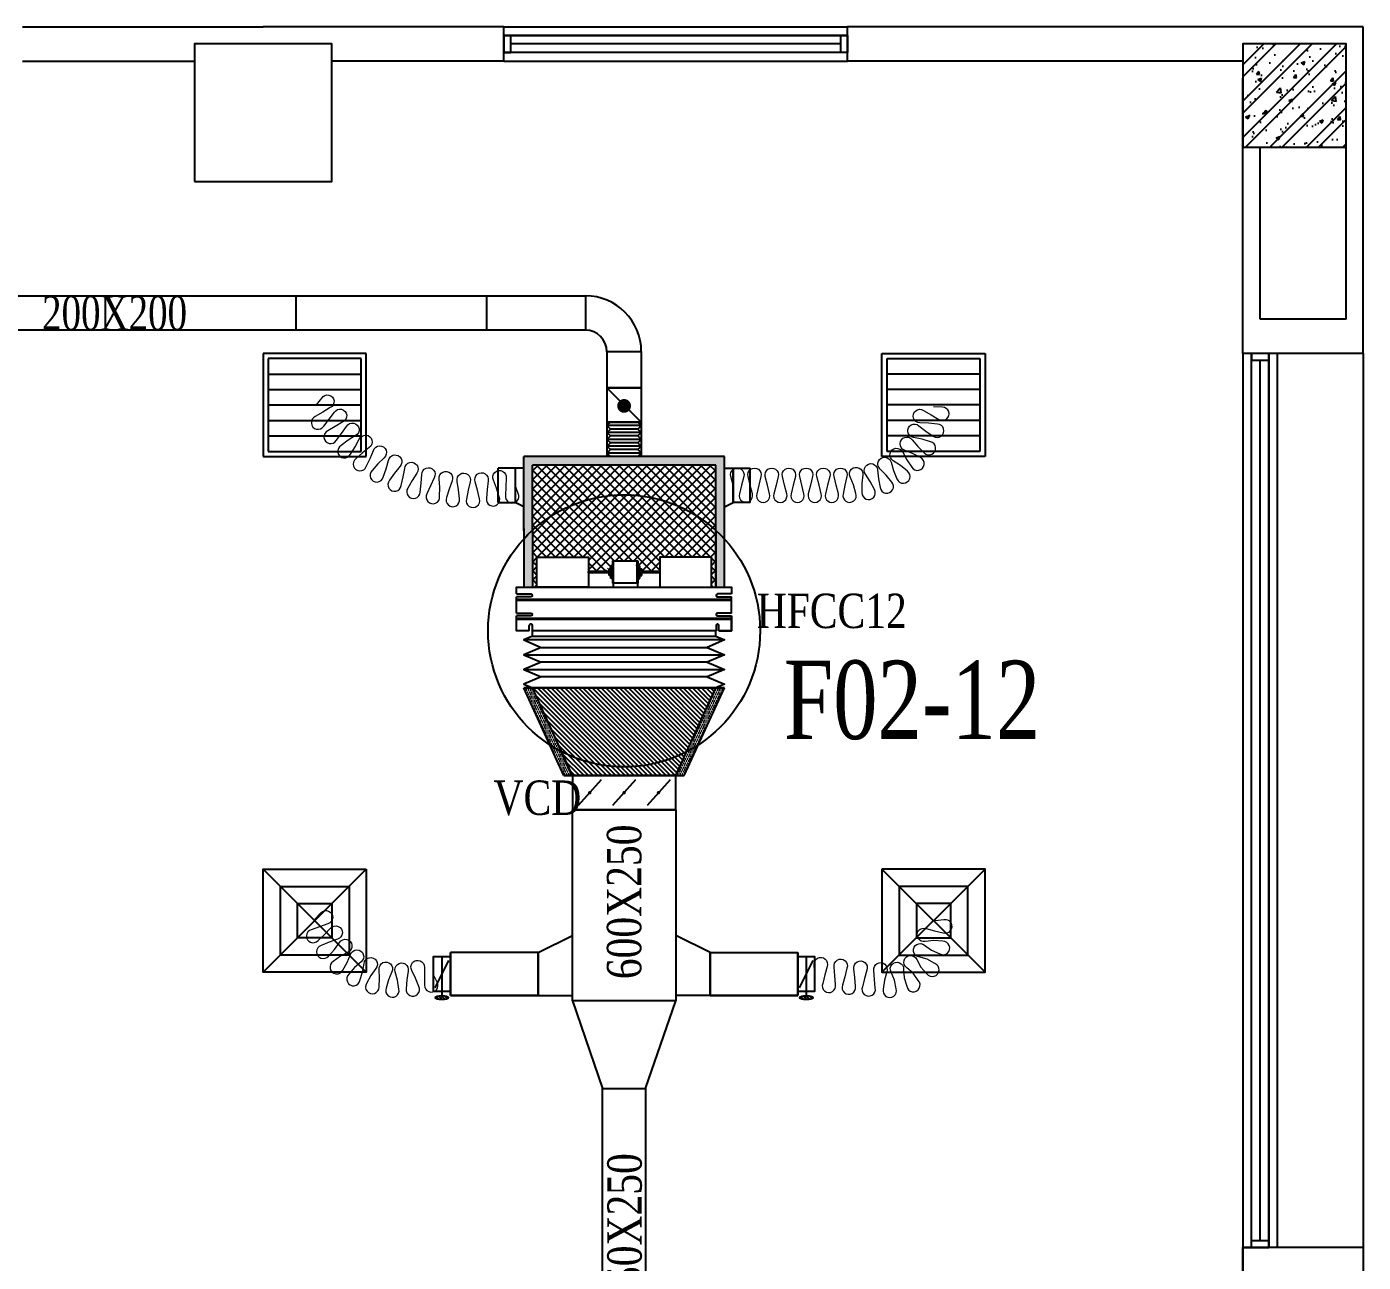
# Model space of a CAD drawing. Header units: metres. Extents: x 352651 to 1421851, y -87441 to -24441.
# Drawn here: x 495603 to 503378, y -63546 to -56360 of the extents above; entities that cross this region are included whole.
import ezdxf
from ezdxf.enums import TextEntityAlignment as Align

# ---------------------------------------------------------------- set-up
doc = ezdxf.new("R2010")
doc.units = ezdxf.units.M
doc.header["$LTSCALE"] = 300
doc.header["$MEASUREMENT"] = 0
for name, color, linetype in [('bat noi mem', 4, 'CONTINUOUS'), ('CUA', 8, 'CONTINUOUS'), ('CUAGIO', 2, 'CONTINUOUS'), ('KT', 1, 'CONTINUOUS'), ('NOITHAT', 145, 'CONTINUOUS'), ('THAY', 9, 'CONTINUOUS'), ('thiet bi', 11, 'CONTINUOUS'), ('TUONG', 7, 'CONTINUOUS'), ('vach', 6, 'CONTINUOUS')]:
    doc.layers.add(name, color=color, linetype=linetype)
doc.layers.add('noi mem', color=5, linetype='BATTING', lineweight=0)
doc.styles.add('PHU', font='vntimeh.shx', dxfattribs={"width": 0.8})
doc.styles.add('ROMANS', font='romans.shx', dxfattribs={"width": 0.75, "bigfont": 'romancvn.shx'})
doc.linetypes.add('BATTING', pattern='A,0.0001,-0.1,[134,ltypeshp.shx,S=0.1,R=0,X=-0.1,Y=0],-0.2,[134,ltypeshp.shx,S=0.1,R=180,X=0.1,Y=0],-0.1', length=0.4001)
pattern_1 = [(0, (37891.959, 225070.068), (6.25, -12.5), [0, -12.5])]

# ---------------------------------------------------------------- blocks, each defined once
blk = doc.blocks.new('SAD')
at = {"layer": 'CUAGIO', "color": 8}
for p, q in [((-300, -300), (300, 300)), ((300, -300), (-300, 300))]:
    blk.add_line(p, q, dxfattribs=at)
at = {"layer": 'CUAGIO'}
blk.add_lwpolyline([(300, -300), (300, 300), (-300, 300), (-300, -300)], close=True, dxfattribs=at)
at = {"layer": 'CUAGIO', "color": 8}
for points in [[(200, -200), (200, 200), (-200, 200), (-200, -200)], [(100, -100), (100, 100), (-100, 100), (-100, -100)]]:
    blk.add_lwpolyline(points, close=True, dxfattribs=at)
blk = doc.blocks.new('SAG')
at = {"layer": 'CUAGIO'}
for p, q in [((-300, 300), (-300, -300)), ((300, 300), (-300, 300)), ((300, -300), (300, 300)), ((-300, -300), (300, -300))]:
    blk.add_line(p, q, dxfattribs=at)
at = {"layer": 'CUAGIO', "color": 8}
for p, q in [((-270, 270), (-270, -270)), ((270, 270), (-270, 270)), ((-180, -270), (-180, 270)), ((-90, -270), (-90, 270)), ((0, -270), (0, 270)), ((90, -270), (90, 270)), ((180, -270), (180, 270)), ((270, -270), (270, 270)), ((-270, -270), (270, -270))]:
    blk.add_line(p, q, dxfattribs=at)
blk = doc.blocks.new('cot1')
at = {"layer": 'vach'}
blk.add_lwpolyline([(-400, -400), (400, -400), (400, 400), (-400, 400)], close=True, dxfattribs=at)
blk = doc.blocks.new('1-van gio D200')
at = {"layer": 'CUAGIO'}
h = blk.add_hatch(dxfattribs=at)
h.set_pattern_fill('ANSI31', color=256, scale=100, style=0)
edge = h.paths.add_edge_path()
edge.add_ellipse((486127, -58494), major_axis=(-38.1, 0), ratio=0.310482, start_angle=0, end_angle=360, ccw=False)
for p, q in [((486167, -58437.3), (486087.1, -58277.5)), ((486127, -58257.4), (486127, -58494))]:
    blk.add_line(p, q, dxfattribs=at)
at = {"layer": 'CUAGIO', "const_width": 3}
for points in [[(486127, -58457.4), (486177, -58457.4), (486177, -58257.4), (486077, -58257.4), (486077, -58457.4), (486127, -58457.4)], [(486167, -58437.3), (486087.1, -58277.5)], [(486127, -58257.4), (486127, -58494)]]:
    blk.add_lwpolyline(points, dxfattribs=at)
at = {"layer": 'CUAGIO'}
blk.add_lwpolyline([(486177, -58457.4), (486077, -58457.4), (486077, -58257.4), (486177, -58257.4)], close=True, dxfattribs=at)
at = {"layer": 'CUAGIO', "const_width": 5.35}
blk.add_lwpolyline([(486130.7, -58357.4, -1), (486123.3, -58357.4, -1)], format="xyb", close=True, dxfattribs=at)
at = {"layer": 'CUAGIO', "extrusion": (0, 0, -1)}
blk.add_ellipse((486127, -58494), major_axis=(-38.1, 0), ratio=0.310482, start_param=-1.570796, end_param=4.712389, dxfattribs=at)
blk = doc.blocks.new('bac noi mem')
at = {"layer": 'bat noi mem'}
for p, q in [((493886.7, -64673), (493866.7, -64693)), ((494046.7, -64673), (493886.7, -64673)), ((494046.7, -64673), (494066.7, -64693)), ((494066.7, -64693), (493866.7, -64693)), ((493866.7, -64693), (493886.7, -64713)), ((493886.7, -64713), (493866.7, -64733)), ((494066.7, -64733), (493866.7, -64733)), ((493866.7, -64733), (493886.7, -64753)), ((493886.7, -64753), (493866.7, -64773)), ((494046.7, -64713), (493886.7, -64713)), ((494046.7, -64753), (493886.7, -64753)), ((494066.7, -64693), (494046.7, -64713)), ((494046.7, -64713), (494066.7, -64733)), ((494066.7, -64733), (494046.7, -64753)), ((494046.7, -64753), (494066.7, -64773)), ((494066.7, -64773), (493866.7, -64773)), ((493866.7, -64773), (493886.7, -64793)), ((493886.7, -64793), (493866.7, -64813)), ((494066.7, -64813), (493866.7, -64813)), ((493866.7, -64813), (493886.7, -64833)), ((493886.7, -64833), (493866.7, -64853)), ((494046.7, -64793), (493886.7, -64793)), ((494046.7, -64833), (493886.7, -64833)), ((494066.7, -64773), (494046.7, -64793)), ((494046.7, -64793), (494066.7, -64813)), ((494066.7, -64813), (494046.7, -64833)), ((494046.7, -64833), (494066.7, -64853)), ((494066.7, -64853), (493866.7, -64853)), ((493866.7, -64853), (493886.7, -64873)), ((494046.7, -64873), (493886.7, -64873)), ((494066.7, -64853), (494046.7, -64873))]:
    blk.add_line(p, q, dxfattribs=at)

msp = doc.modelspace()

# ---------------------------------------------------------------- hatches: boundary and pattern name
at = {"layer": 'CUAGIO'}
h = msp.add_hatch(dxfattribs=at)
h.set_pattern_fill('DOTS', color=2, scale=200, style=0)
h.set_pattern_definition([(0, (-52015.349, -116345.043), (6.25, -12.5), [0, -12.5])])
h.paths.add_polyline_path([(499661.9, -59619.6), (499611.9, -59619.6), (499611.9, -58909.6), (498544.9, -58909.6), (498544.9, -59292.2), (498544.9, -59619.6), (498494.9, -59619.6), (498494.9, -59277.2), (498494.9, -58859.6), (499661.9, -58859.6)])
at = {"layer": 'CUAGIO', "ltscale": 1.5}
h = msp.add_hatch(dxfattribs=at)
h.set_pattern_fill('ANSI37', color=9, scale=300, angle=180, style=0)
h.set_pattern_definition([(225, (966456.85, -105769.2), (26.5165043, -26.5165043), []), (315, (966456.85, -105769.2), (26.5165043, 26.5165043), [])])
h.paths.add_polyline_path([(498544.9, -58909.6), (498544.9, -59619.6), (498571, -59619.6), (498571, -59444.6), (498871, -59444.6), (498871, -59527.5), (498976.2, -59527.5), (498976.2, -59511.9), (498986.8, -59511.9), (498986.8, -59496.1), (498996.7, -59496.1), (498996.7, -59471.1, -1), (499003.1, -59469), (499139.3, -59469, -1), (499145.8, -59471.1), (499145.8, -59496.1), (499155.7, -59496.1), (499155.7, -59511.9), (499166.2, -59511.9), (499166.2, -59527.5), (499285.9, -59527.5), (499285.9, -59444.6), (499585.9, -59444.6), (499585.9, -59619.6), (499611.9, -59619.6), (499611.9, -59277.2), (499611.9, -58909.6)])
at = {"layer": 'CUAGIO'}
h = msp.add_hatch(dxfattribs=at)
h.set_pattern_fill('DOTS', color=256, scale=200, style=0)
h.set_pattern_definition(pattern_1)
h.paths.add_polyline_path([(498544.9, -60205.1), (498494.9, -60205.1), (498728.4, -60715.1), (498778.4, -60715.1)])
h = msp.add_hatch(dxfattribs=at)
h.set_pattern_fill('ANSI31', color=256, scale=150, style=0)
h.set_pattern_definition([(315, (-178200, -123719.133), (-13.25825215, -13.25825215), [])])
h.paths.add_polyline_path([(499378.4, -60715.1), (498778.4, -60715.1), (498544.9, -60205.1), (499611.9, -60205.1)])
h = msp.add_hatch(dxfattribs=at)
h.set_pattern_fill('DOTS', color=256, scale=200, style=0)
h.set_pattern_definition(pattern_1)
h.paths.add_polyline_path([(499378.4, -60715.1), (499428.4, -60715.1), (499661.9, -60205.1), (499611.9, -60205.1)])
at = {"layer": 'NOITHAT', "linetype": 'Continuous'}
h = msp.add_hatch(dxfattribs=at)
h.set_pattern_fill('ANSI32,_O', color=256, scale=400)
h.set_pattern_definition([(45, (133081.04, -369750.56), (-106.066017, 106.066017), []), (45, (133151.75, -369750.56), (-106.066017, 106.066017), [])])
h.paths.add_polyline_path([(502978.4, -56859.6), (502978.4, -56459.6), (502678.4, -56459.6), (502678.4, -56859.6)])
h.paths.add_polyline_path([(503278.4, -56859.6), (503278.4, -56459.6), (502978.4, -56459.6), (502978.4, -56859.6)])
h.paths.add_polyline_path([(502978.4, -56859.6), (502978.4, -57059.6), (503278.4, -57059.6), (503278.4, -56859.6)])
h.paths.add_polyline_path([(502978.4, -57059.6), (502978.4, -56859.6), (502678.4, -56859.6), (502678.4, -57059.6)])
h = msp.add_hatch(dxfattribs=at)
h.set_pattern_fill('AR-CONC,_O', color=256, scale=30)
h.set_pattern_definition([(50, (133081.04, -369750.56), (215.178055, -18.82564), [22.5, -247.5]), (355, (133081.04, -369750.56), (-41.6254, 225.65764), [18, -198]), (100.4514, (133098.97, -369752.12), (173.552815, 206.83186), [19.12206, -210.34263]), (46.1842, (133081.04, -369690.56), (320.17231, -49.6557), [33.75, -371.25]), (96.6356, (133107.72, -369694.7), (280.39881, 292.23536), [28.68309, -315.5139]), (351.1842, (133081.04, -369690.56), (280.39858, 292.23558), [27, -297]), (21, (133111.04, -369705.56), (179.072116, -120.78567), [22.5, -247.5]), (326, (133111.04, -369705.56), (72.9946, 217.54501), [18, -198]), (71.4514, (133125.96, -369715.62), (252.06679, 96.75915), [19.12206, -210.34263]), (37.5, (133081.04, -369750.556), (3.647957, 99.868156), [0, -195.6, 0, -201, 0, -198.75]), (7.5, (133081.04, -369750.56), (78.920861, 118.323514), [0, -114.6, 0, -191.1, 0, -75.75]), (327.5, (133014.14, -369750.556), (160.146731, -6.766462), [0, -75, 0, -234, 0, -310.5]), (317.5, (132984.14, -369750.56), (174.95585, 30.031495), [0, -97.5, 0, -155.4, 0, -220.5])])
h.paths.add_polyline_path([(502978.4, -56859.6), (502978.4, -56459.6), (502678.4, -56459.6), (502678.4, -56859.6)])
h.paths.add_polyline_path([(503278.4, -56859.6), (503278.4, -56459.6), (502978.4, -56459.6), (502978.4, -56859.6)])
h.paths.add_polyline_path([(502978.4, -56859.6), (502978.4, -57059.6), (503278.4, -57059.6), (503278.4, -56859.6)])
h.paths.add_polyline_path([(502978.4, -57059.6), (502978.4, -56859.6), (502678.4, -56859.6), (502678.4, -57059.6)])

# ---------------------------------------------------------------- linework, layer by layer
at = {"layer": 'bat noi mem'}
for p, q in [((499661.9, -59926.5), (498494.9, -59926.5)), ((498494.9, -60012.2), (499661.9, -60012.2)), ((498594.9, -59969.4), (499561.9, -59969.4)), ((498494.9, -60097.9), (499661.9, -60097.9)), ((499561.9, -60055.1), (498594.9, -60055.1)), ((499561.9, -60140.8), (498594.9, -60140.8)), ((498544.9, -60205.1), (499611.9, -60205.1)), ((499611.9, -60205.1), (498544.9, -60205.1))]:
    msp.add_line(p, q, dxfattribs=at)
for points in [[(498544.9, -59905.1), (498494.9, -59926.5), (498594.9, -59969.4), (498494.9, -60012.2), (498594.9, -60055.1), (498494.9, -60097.9), (498594.9, -60140.8), (498494.9, -60183.6), (498544.9, -60205.1)], [(499611.9, -59905.1), (499661.9, -59926.5), (499561.9, -59969.4), (499661.9, -60012.2), (499561.9, -60055.1), (499661.9, -60097.9), (499561.9, -60140.8), (499661.9, -60183.6), (499611.9, -60205.1)]]:
    msp.add_lwpolyline(points, dxfattribs=at)
at = {"layer": 'CUA', "linetype": 'Continuous'}
for p, q in [((498378.4, -56409.6), (500378.4, -56409.6)), ((500378.4, -56409.6), (498378.4, -56409.6)), ((500378.4, -56509.6), (498378.4, -56509.6)), ((500338.4, -56459.6), (498418.4, -56459.6)), ((502728.4, -63459.6), (502728.4, -58259.6)), ((502778.4, -63419.6), (502778.4, -58299.6)), ((502828.4, -58259.6), (502828.4, -63459.6)), ((502828.4, -63459.6), (502828.4, -58259.6))]:
    msp.add_line(p, q, dxfattribs=at)
for points in [[(498378.4, -56509.6), (498418.4, -56509.6), (498418.4, -56409.6), (498378.4, -56409.6)], [(500378.4, -56509.6), (500338.4, -56509.6), (500338.4, -56409.6), (500378.4, -56409.6)], [(502728.4, -58259.6), (502728.4, -58299.6), (502828.4, -58299.6), (502828.4, -58259.6)], [(502728.4, -63459.6), (502728.4, -63419.6), (502828.4, -63419.6), (502828.4, -63459.6)]]:
    msp.add_lwpolyline(points, close=True, dxfattribs=at)
at = {"layer": 'CUAGIO'}
for p, q in [((492728.4, -57924.8), (498853.4, -57924.8)), ((496058.4, -57924.8), (496058.4, -58124.8)), ((497168.4, -57924.8), (497168.4, -58124.8)), ((498278.4, -57924.8), (498278.4, -58124.8)), ((498853.4, -57924.8), (498853.4, -58124.8)), ((498853.4, -58124.8), (487878.4, -58124.8)), ((498978.4, -58249.8), (498978.4, -58859.6)), ((499178.4, -58249.8), (498978.4, -58249.8)), ((499178.4, -58249.5), (499178.4, -58859.6)), ((498978.4, -58459.8), (499178.4, -58459.5)), ((499178.4, -58459.6), (498978.4, -58459.6)), ((499178.4, -58659.6), (498978.4, -58459.6)), ((498978.4, -58459.6), (499178.4, -58459.6)), ((498978.4, -58659.6), (499178.4, -58659.6)), ((499178.4, -58659.6), (498978.4, -58659.6)), ((498494.9, -59292.2), (498494.9, -58859.6)), ((498345.2, -59126.6), (498345.2, -58926.6)), ((498444.9, -58926.6), (498345.2, -58926.6)), ((498444.9, -58926.6), (498444.9, -59126.6)), ((498444.9, -58926.6), (498444.9, -59126.6)), ((498444.9, -58926.6), (498444.9, -59126.6)), ((498544.9, -59292.2), (498544.9, -58909.6)), ((499611.9, -59292.2), (499611.9, -58911.4)), ((499711.9, -59126.6), (499711.9, -58926.6)), ((499711.9, -58926.6), (499711.9, -59126.6)), ((499711.9, -58926.6), (499711.9, -59126.6)), ((499711.9, -58926.6), (499811.6, -58926.6)), ((499811.6, -59126.6), (499811.6, -58926.6)), ((498494.9, -59277.2), (498494.9, -59619.6)), ((498544.9, -59277.2), (498544.9, -59619.6)), ((499611.9, -59292.2), (499611.9, -59619.6)), ((499661.9, -60205.1), (498494.9, -60205.1)), ((498728.4, -60715.1), (498494.9, -60205.1)), ((498494.9, -60205.1), (499661.9, -60205.1)), ((498544.9, -60205.1), (499611.9, -60205.1)), ((499611.9, -60205.1), (498544.9, -60205.1)), ((498778.4, -60715.1), (498544.9, -60205.1)), ((499378.4, -60715.1), (499611.9, -60205.1)), ((499428.4, -60715.1), (499661.9, -60205.1)), ((498778.4, -60715.1), (498728.4, -60715.1)), ((498728.4, -60715.1), (499428.4, -60715.1)), ((498778.4, -60715.1), (498728.4, -60715.1)), ((499378.4, -60715.1), (499428.4, -60715.1)), ((499378.4, -60715.1), (499428.4, -60715.1)), ((498945.4, -60740.8), (498811.5, -60889.4)), ((499145.4, -60740.8), (499011.5, -60889.4)), ((499345.4, -60740.8), (499211.5, -60889.4)), ((499378.4, -60915.1), (498778.4, -60915.1)), ((498578.4, -61745.2), (498778.4, -61645.2)), ((499578.4, -61745.2), (499378.4, -61645.2)), ((498578.4, -61745.2), (498068.4, -61745.2)), ((498068.4, -61745.2), (498068.4, -61995.2)), ((498068.4, -61995.2), (498068.4, -61745.2)), ((498578.4, -61995.2), (498578.4, -61745.2)), ((498578.4, -61995.2), (498578.4, -61745.2)), ((498578.4, -61745.2), (498578.4, -61995.2)), ((498578.4, -61745.2), (498578.4, -61995.2)), ((499578.4, -61995.2), (499578.4, -61745.2)), ((499578.4, -61995.2), (499578.4, -61745.2)), ((499578.4, -61745.2), (499578.4, -61995.2)), ((499578.4, -61745.2), (500088.4, -61745.2)), ((499578.4, -61745.2), (499578.4, -61995.2)), ((500088.4, -61745.2), (500088.4, -61995.2)), ((500088.4, -61995.2), (500088.4, -61745.2)), ((498068.4, -61995.2), (498778.4, -61995.2)), ((498578.4, -61995.2), (498068.4, -61995.2)), ((500088.4, -61995.2), (499378.4, -61995.2)), ((499578.4, -61995.2), (500088.4, -61995.2)), ((498953.4, -63645.1), (498953.4, -62535.1)), ((499203.4, -62535.1), (499203.4, -63645.1))]:
    msp.add_line(p, q, dxfattribs=at)
at = {"layer": 'CUAGIO', "color": 2}
for p, q in [((498978.4, -58459.6), (499178.4, -58459.6)), ((499661.9, -58859.6), (498494.9, -58859.6)), ((499661.9, -59619.6), (499661.9, -58859.6)), ((499611.9, -58909.6), (498544.9, -58909.6)), ((499611.9, -59619.6), (499611.9, -58909.6)), ((498778.4, -62025.1), (498778.4, -60915.1)), ((499378.4, -60915.1), (499378.4, -62025.1)), ((499378.4, -62025.1), (498778.4, -62025.1)), ((498778.4, -62025.1), (498953.4, -62535.1)), ((499203.4, -62535.1), (499378.4, -62025.1)), ((498953.4, -62535.1), (499203.4, -62535.1))]:
    msp.add_line(p, q, dxfattribs=at)
at = {"layer": 'CUAGIO'}
for points, const_width in [([(499098.4, -58565.1, 1), (499058.4, -58565.1, 1)], 40), ([(498873.4, -60815.1, -1), (498883.4, -60815.1, -1)], 10), ([(499073.4, -60815.1, -1), (499083.4, -60815.1, -1)], 10), ([(499273.4, -60815.1, -1), (499283.4, -60815.1, -1)], 10)]:
    msp.add_lwpolyline(points, format="xyb", close=True, dxfattribs=dict(at, const_width=const_width))
for points in [[(498494.9, -58926.6), (498444.9, -58926.6)], [(499661.9, -58926.6), (499711.9, -58926.6)], [(498345.2, -59126.6), (498444.9, -59126.6)], [(498494.9, -59151.8), (498444.9, -59126.6)], [(499661.9, -59151.8), (499711.9, -59126.6)], [(499811.6, -59126.6), (499711.9, -59126.6)]]:
    msp.add_lwpolyline(points, dxfattribs=at)
msp.add_lwpolyline([(498778.4, -60915.1), (499378.4, -60915.1), (499378.4, -60715.1), (498778.4, -60715.1)], close=True, dxfattribs=at)
for radius in [325, 125]:
    msp.add_arc((498853.4, -58249.8), radius, 360, 90, dxfattribs=at)
at = {"layer": 'KT', "ltscale": 1.5}
msp.add_circle((499078.4, -59873.6), 791.4, dxfattribs=at)
at = {"layer": 'noi mem', "ltscale": 1.5}
for points in [[(497288.4, -58559.6), (497319.4, -58519.1, -1.333333), (497369, -58575.3), (497325, -58601), (497281, -58626.7, 1.333333), (497330.7, -58683), (497361.7, -58642.5), (497392.6, -58602, -1.333333), (497442.3, -58658.2), (497398.3, -58683.9), (497354.3, -58709.8, 1.333333), (497404, -58765.9), (497435, -58725.3), (497463.9, -58683.9, -1.333333), (497515.9, -58738), (497473.2, -58765.2), (497431.6, -58795.3, 1.333333), (497486.5, -58846.5), (497513.6, -58803), (497537.9, -58758.6, -1.333333), (497595.5, -58806.7), (497556.1, -58838.5), (497518, -58872.9, 1.333333), (497578.1, -58917.8), (497600.4, -58871.6), (497619.6, -58824.8, -1.333333), (497682.1, -58866.3), (497646.4, -58902.2), (497612.3, -58940.6, 1.333333), (497677, -58978.7), (497694.1, -58930.3), (497708.1, -58881.7, -1.333333), (497774.7, -58916.1), (497743.2, -58955.7), (497713.5, -58997.6, 1.333333), (497781.9, -59028.3), (497793.6, -58978.3), (497802.3, -58928.5, -1.333333), (497872.2, -58955.5), (497845.2, -58998.2), (497820.3, -59043.1, 1.333333), (497891.7, -59066.2), (497897.8, -59015.3), (497901, -58964.8, -1.333333), (497973.5, -58983.9), (497951.3, -59029.4), (497931.4, -59076.8, 1.333333), (498004.9, -59091.9), (498005.4, -59040.6), (498003.1, -58990.1, -1.333333), (498077.2, -59001.2), (498060.1, -59048.8), (498045.6, -59098, 1.333333), (498120.3, -59105.1), (498115.2, -59054), (498107.3, -59004, -1.333333), (498182.2, -59006.9), (498170.4, -59056.1), (498161.4, -59106.7, 1.333333), (498236.4, -59105.5), (498225.7, -59055.3), (498212.4, -59006.5, -1.333333), (498287.2, -59001.2), (498280.9, -59051.4), (498277.4, -59102.6, 1.333333), (498351.8, -59093.3), (498335.8, -59044.5), (498318, -58996.8, -1.333333), (498392, -58984.7), (498390.3, -59035.6), (498388.7, -59086.5, 1.333333), (498462.8, -59074.3), (498444.9, -59026.6)], [(499711.9, -59026.6), (499699.4, -58976.6, -1.333333), (499774.4, -58976.6), (499762, -59026.6), (499749.5, -59076.6, 1.333333), (499824.5, -59076.6), (499812, -59026.6), (499799.5, -58976.6, -1.333333), (499874.5, -58976.6), (499862, -59026.6), (499849.6, -59076.6, 1.333333), (499924.6, -59076.6), (499912.1, -59026.6), (499899.6, -58976.6, -1.333333), (499974.6, -58976.6), (499962.1, -59026.6), (499949.6, -59076.6, 1.333333), (500024.6, -59076.6), (500012.1, -59026.6), (499999.7, -58976.6, -1.333333), (500074.7, -58976.6), (500062.2, -59026.6), (500049.7, -59076.6, 1.333333), (500124.7, -59076.6), (500112.2, -59026.6), (500099.7, -58976.6, -1.333333), (500174.7, -58976.6), (500162.3, -59026.6), (500149.8, -59076.6, 1.333333), (500224.8, -59076.6), (500212.3, -59026.6), (500199.8, -58976.6, -1.333333), (500274.8, -58976.6), (500262.3, -59026.6), (500249.8, -59076.6, 1.333333), (500324.8, -59076.6), (500312.4, -59026.6), (500299.9, -58976.6, -1.333333), (500374.9, -58976.6), (500362.4, -59026.6), (500352.2, -59077.7, 1.333333), (500427.1, -59074.4), (500412.4, -59024.4), (500392.9, -58977.3, -1.333333), (500467.2, -58966.6), (500461.9, -59017.2), (500461.9, -59069.4, 1.333333), (500534.7, -59051.4), (500510.4, -59005.2), (500482.1, -58962.9, -1.333333), (500552.8, -58937.8), (500557.6, -58988.5), (500567.8, -59039.6, 1.333333), (500635.7, -59007.7), (500602.8, -58967.2), (500566.8, -58931.2, -1.333333), (500631.1, -58892.7), (500645.7, -58941.5), (500665.8, -58989.7, 1.333333), (500726.1, -58945), (500685.9, -58911.8), (500643.5, -58883.6, -1.333333), (500699.1, -58833.2), (500723, -58878.2), (500752.1, -58921.4, 1.333333), (500802.5, -58865.8), (500756.5, -58841.1), (500709.4, -58821.8, -1.333333), (500754, -58761.5), (500786.3, -58800.9), (500823.3, -58837.5, 1.333333), (500861.7, -58773.1), (500811.9, -58757.9), (500761.9, -58748.2, -1.333333), (500793.7, -58680.3), (500833.1, -58712.6), (500876.7, -58741.3, 1.333333), (500901.7, -58670.5), (500849.8, -58665.5), (500798.3, -58663.1, -1.333333), (500819.8, -58591.2), (500864.1, -58617.5), (500908.4, -58643.8, 1.333333), (500929.9, -58571.9), (500878.4, -58569.6)], [(497278.4, -61549.6), (497314.8, -61513.5, -1.333333), (497354.8, -61576.9), (497306.6, -61594.2), (497258.4, -61611.6, 1.333333), (497298.4, -61675), (497334.8, -61638.9), (497371.2, -61602.9, -1.333333), (497411.2, -61666.3), (497363, -61683.6), (497315.1, -61703.7, 1.333333), (497358.3, -61765.1), (497393.4, -61726.8), (497422.9, -61685.8, -1.333333), (497472.6, -61741.9), (497428.4, -61766.3), (497386.2, -61796.6, 1.333333), (497441.9, -61846.8), (497467.6, -61801.7), (497487.3, -61755.1, -1.333333), (497548.3, -61798.8), (497510.6, -61832.4), (497476.1, -61871.3, 1.333333), (497541.6, -61907.9), (497556.7, -61858.1), (497565.5, -61808.4, -1.333333), (497634.6, -61837.4), (497605.4, -61878.6), (497580.4, -61924.1, 1.333333), (497652.4, -61945.2), (497656, -61893.4), (497653.6, -61843, -1.333333), (497727.4, -61855.9), (497708, -61902.5), (497693.9, -61952.5, 1.333333), (497768.7, -61957), (497760.7, -61905.7), (497747.1, -61857.1, -1.333333), (497822, -61853.2), (497813.5, -61903), (497810.8, -61954.9, 1.333333), (497884.8, -61942.7), (497865.6, -61894.4), (497843.3, -61848.3, -1.333333), (497916.4, -61831.1), (497917, -61882.3), (497917.7, -61933.5, 1.333333), (497990.7, -61916.3), (497968.4, -61870.2)], [(500188.4, -61870.2), (500184.3, -61819.6, -1.333333), (500259.1, -61826.2), (500246.3, -61875.2), (500233.5, -61924.3, 1.333333), (500308.2, -61930.8), (500304.1, -61880.3), (500300, -61829.7, -1.333333), (500374.7, -61836.3), (500361.9, -61885.4), (500349.1, -61934.4, 1.333333), (500423.9, -61941), (500419.8, -61890.4), (500415.7, -61839.9, -1.333333), (500490.4, -61846.4), (500477.6, -61895.5), (500464.8, -61944.5, 1.333333), (500539.5, -61951.1), (500535.4, -61900.5), (500531.4, -61850, -1.333333), (500606.1, -61856.5), (500593.3, -61905.6), (500585.8, -61957.3, 1.333333), (500660.7, -61955.9), (500651.2, -61904.5), (500631.5, -61859.4, -1.333333), (500704.4, -61841.7), (500707.5, -61890.8), (500722.6, -61940.8, 1.333333), (500789.9, -61907.7), (500759.5, -61865.2), (500722.5, -61832.8, -1.333333), (500781, -61785.8), (500804.7, -61828.9), (500839.6, -61867.8, 1.333333), (500886.5, -61809.3), (500840.9, -61783.7), (500793.7, -61770, -1.333333), (500826.8, -61702.7), (500866.5, -61731.7), (500914.6, -61752.1, 1.333333), (500932.2, -61679.2), (500880.1, -61675.4), (500829.8, -61680.1, -1.333333), (500835.5, -61605.3), (500884.5, -61617.5), (500933.8, -61629.3, 1.333333), (500938.9, -61554.5), (500888.4, -61559.6)]]:
    msp.add_lwpolyline(points, format="xyb", dxfattribs=at)
at = {"layer": 'THAY', "linetype": 'Continuous'}
for p, q in [((498378.4, -56359.6), (500378.4, -56359.6)), ((498378.4, -56559.6), (500378.4, -56559.6)), ((502878.4, -58259.6), (502878.4, -63459.6)), ((503378.4, -58259.6), (503378.4, -63459.6))]:
    msp.add_line(p, q, dxfattribs=at)
msp.add_lwpolyline([(502678.4, -58259.6), (502678.4, -63459.6), (502828.4, -63459.6), (502828.4, -58259.6)], close=True, dxfattribs=at)
at = {"layer": 'thiet bi'}
for p, q in [((499017.5, -59595.1), (499017.5, -59469)), ((499153.7, -59595.1), (499153.7, -59469)), ((498990.6, -59527.5), (498871, -59527.5)), ((498871, -59536.6), (498871, -59527.5)), ((498990.6, -59536.6), (498871, -59536.6)), ((498990.6, -59552.3), (498990.6, -59511.9)), ((499001.2, -59511.9), (498990.6, -59511.9)), ((499001.2, -59552.3), (498990.6, -59552.3)), ((499001.2, -59568.1), (499001.2, -59496.1)), ((499011.1, -59496.1), (499001.2, -59496.1)), ((499160.2, -59496.1), (499170.1, -59496.1)), ((499170.1, -59568.1), (499170.1, -59496.1)), ((499170.1, -59511.9), (499180.6, -59511.9)), ((499170.1, -59552.3), (499180.6, -59552.3)), ((499180.6, -59552.3), (499180.6, -59511.9)), ((499285.9, -59527.5), (499180.6, -59527.5)), ((499285.9, -59536.6), (499180.6, -59536.6)), ((499011.1, -59568.1), (499001.2, -59568.1)), ((499014.3, -59597.5), (499014.3, -59619.6)), ((499157, -59597.5), (499157, -59619.6)), ((499160.2, -59568.1), (499170.1, -59568.1)), ((499703.9, -59691.6), (498452.9, -59691.6)), ((499703.9, -59696.6), (498452.9, -59696.6)), ((499703.9, -59802.6), (498452.9, -59802.6)), ((499703.9, -59807.6), (498452.9, -59807.6)), ((498544.9, -59905.1), (498544.9, -59873.6)), ((498544.9, -59905.1), (499611.9, -59905.1)), ((499611.9, -59905.1), (499611.9, -59873.6))]:
    msp.add_line(p, q, dxfattribs=at)
for points in [[(498571, -59444.6), (498871, -59444.6), (498871, -59619.6), (498571, -59619.6)], [(499160.2, -59469), (499011.1, -59469), (499011.1, -59595.1), (499160.2, -59595.1)], [(499585.9, -59444.6), (499285.9, -59444.6), (499285.9, -59619.6), (499585.9, -59619.6)]]:
    msp.add_lwpolyline(points, close=True, dxfattribs=at)
for points in [[(498452.9, -59659.1), (498452.9, -59619.6), (499703.9, -59619.6), (499703.9, -59659.1)], [(498452.9, -59770.1), (498452.9, -59675.1)], [(499703.9, -59770.1), (499703.9, -59675.1)], [(498526.9, -59873.6), (498452.9, -59873.6), (498452.9, -59786.1)], [(499703.9, -59786.1), (499703.9, -59873.6), (499629.9, -59873.6)], [(499629.9, -59873.6), (499703.9, -59873.6), (499703.9, -59786.1)], [(499613.9, -59873.6), (498542.9, -59873.6)]]:
    msp.add_lwpolyline(points, dxfattribs=at)
for points in [[(498452.9, -59659.1), (498534.9, -59659.1, -1), (498534.9, -59675.1), (498452.9, -59675.1)], [(499703.9, -59659.1), (499621.9, -59659.1, 1), (499621.9, -59675.1), (499703.9, -59675.1)], [(498452.9, -59770.1), (498534.9, -59770.1, -1), (498534.9, -59786.1), (498452.9, -59786.1)], [(499703.9, -59770.1), (499621.9, -59770.1, 1), (499621.9, -59786.1), (499703.9, -59786.1)], [(498526.9, -59873.6), (498526.9, -59841.6, -1), (498542.9, -59841.6), (498542.9, -59873.6)], [(499629.9, -59873.6), (499629.9, -59841.6, 1), (499613.9, -59841.6), (499613.9, -59873.6)], [(499629.9, -59873.6), (499629.9, -59841.6, 1), (499613.9, -59841.6), (499613.9, -59873.6)]]:
    msp.add_lwpolyline(points, format="xyb", dxfattribs=at)
for centre, start, end in [((499014.3, -59470.1), 18.04953, 161.95047), ((499157, -59470.1), 18.04953, 161.95047), ((499014.3, -59594.1), 198.04953, 341.95047), ((499157, -59594.1), 198.04953, 341.95047)]:
    msp.add_arc(centre, 3.41, start, end, dxfattribs=at)
at = {"layer": 'TUONG'}
for p, q in [((495578.4, -56359.6), (496978.4, -56359.6)), ((498378.4, -56359.6), (496978.4, -56359.6)), ((498378.4, -56559.6), (498378.4, -56359.6)), ((503378.4, -56359.6), (500378.4, -56359.6)), ((500378.4, -56559.6), (500378.4, -56359.6)), ((503378.4, -58259.6), (503378.4, -56359.6)), ((503278.4, -57259.6), (503278.4, -56459.6)), ((495578.4, -56559.6), (496578.4, -56559.6)), ((498378.4, -56559.6), (497378.4, -56559.6)), ((502678.4, -56559.6), (500378.4, -56559.6)), ((502678.4, -58259.6), (502678.4, -56659.6)), ((502778.4, -58059.6), (502778.4, -57059.6)), ((503278.4, -58059.6), (503278.4, -57059.6)), ((503278.4, -58059.6), (502778.4, -58059.6)), ((503378.4, -58259.6), (502678.4, -58259.6)), ((502678.4, -63442.4), (502678.4, -66959.6)), ((502678.4, -64559.6), (502678.4, -63459.6)), ((503378.4, -63459.6), (502678.4, -63459.6)), ((503378.4, -63459.6), (503378.4, -63959.6))]:
    msp.add_line(p, q, dxfattribs=at)
at = {"layer": 'vach'}
msp.add_lwpolyline([(502678.4, -57059.6), (503278.4, -57059.6), (503278.4, -56459.6), (502678.4, -56459.6)], close=True, dxfattribs=at)

# ---------------------------------------------------------------- block references
at = {"layer": 'CUAGIO'}
for name, p, rotation in [('SAG', (497278.4, -58559.6), 270), ('SAD', (500878.4, -61559.6), 180)]:
    msp.add_blockref(name, p, dxfattribs=dict(at, rotation=rotation))
at = {"layer": 'CUAGIO', "xscale": -1}
for name, p, rotation in [('SAG', (500878.4, -58559.6), 90), ('SAD', (497278.4, -61559.6), 180)]:
    msp.add_blockref(name, p, dxfattribs=dict(at, rotation=rotation))
at = {"layer": 'CUAGIO'}
msp.add_blockref('bac noi mem', (5111.7, 6013.4), dxfattribs=at)
at = {"layer": 'CUAGIO', "xscale": -1}
for p in [(984145.4, -3512.8), (986265.4, -3512.8)]:
    msp.add_blockref('1-van gio D200', p, dxfattribs=at)
at = {"layer": 'vach'}
msp.add_blockref('cot1', (496978.4, -56859.6), dxfattribs=at)

# ---------------------------------------------------------------- texts
at = {"layer": 'CUAGIO', "color": 2, "style": 'PHU', "width": 0.75}
msp.add_text('200x200', height=200, dxfattribs=at).set_placement((496114.1, -58124.8), align=Align.CENTER)
at = {"layer": 'CUAGIO', "color": 2, "insert": (498318.7, -60948.5), "char_height": 200, "width": 439.881, "attachment_point": 7, "style": 'PHU'}
msp.add_mtext('VCD', dxfattribs=at)
at = {"layer": 'CUAGIO', "color": 2, "char_height": 200, "attachment_point": 3, "rotation": 90, "style": 'PHU'}
for s, insert, width in [('600x250', (498978.1, -61000), 888.608), ('250x250', (498980.6, -62911.7), 1487.778)]:
    msp.add_mtext(s, dxfattribs=dict(at, insert=insert, width=width))
at = {"layer": 'KT', "ltscale": 1.5, "insert": (500007.3, -60046.5), "char_height": 456.096, "width": 2517.297, "attachment_point": 1, "style": 'ROMANS'}
msp.add_mtext('{\\fTimes New Roman|b0|i0|c0|p18;F02-12}', dxfattribs=at)
at = {"layer": 'thiet bi', "insert": (499849.8, -59860), "char_height": 200, "width": 924.737, "attachment_point": 7, "style": 'PHU'}
msp.add_mtext('hfcc12', dxfattribs=at)

doc.saveas('drawing.dxf')
